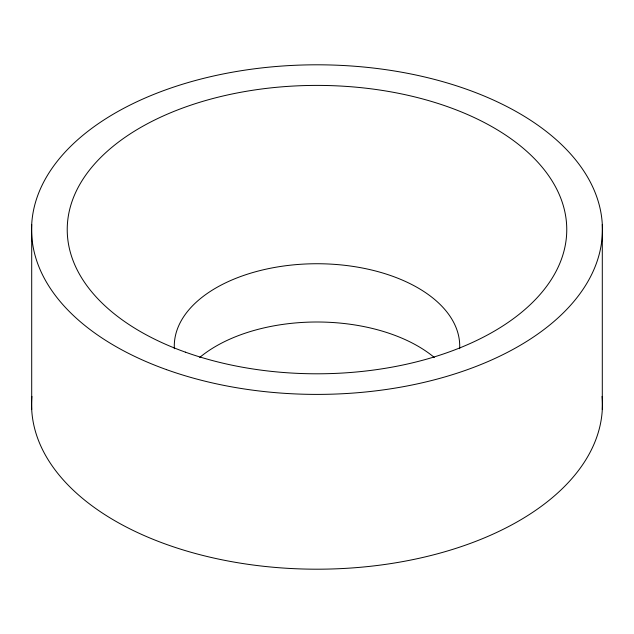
<?xml version="1.0" encoding="UTF-8"?>
<svg xmlns="http://www.w3.org/2000/svg" width="634" height="634" viewBox="0 0 634 634"><rect width="100%" height="100%" fill="white"/><g stroke="black" fill="none" stroke-linecap="round" stroke-linejoin="round"><path stroke-width="0.95" d="M602.3 224.428L602.3 409.572M31.7 224.428L31.7 409.572M174.35 348.724A142.721 82.396 0 0 1 317 263.736A142.721 82.396 0 0 1 459.65 348.724M602.102 396.401A285.443 164.8 0 0 1 317 569.197A285.443 164.8 0 0 1 31.898 396.401M199.686 357.473A142.721 82.396 0 0 1 434.314 357.473M166.583 369.662A285.443 164.8 0 0 0 602.3 234.778A285.443 164.8 0 0 0 182.117 84.362A285.443 164.8 0 0 0 166.583 369.662M185.39 352.155A249.764 144.195 0 0 0 566.637 234.128A249.764 144.195 0 0 0 198.973 102.518A249.764 144.195 0 0 0 185.39 352.155"/></g></svg>
